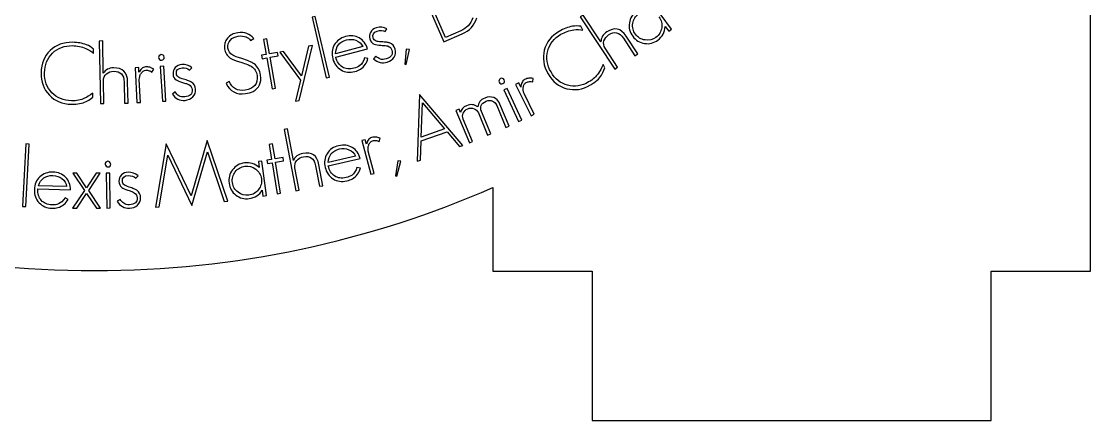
# Model space of a CAD drawing. Extents: x 17 to 567, y 64 to 412.
# Drawn here: x 167.2 to 340.7, y 64.2 to 129 of the extents above; entities that cross this region are included whole.
import ezdxf

# ---------------------------------------------------------------- set-up
doc = ezdxf.new("R2010")
doc.units = 0
doc.layers.add('Names', color=7, linetype='CONTINUOUS')

msp = doc.modelspace()

# ---------------------------------------------------------------- linework, layer by layer
at = {"layer": 'Names', "color": 7}
for points in [[(243.742238, 102.047175), (243.742238, 88.496792), (259.860074, 88.496792), (259.860074, 64.24873), (324.616657, 64.24873), (324.616657, 88.496792), (340.734481, 88.496792), (340.734481, 247.46425)], [(234.877968, 135.936846), (231.885724, 134.645406), (235.75989, 125.669082), (238.752115, 126.96052)], [(238.529805, 127.475646), (236.040557, 126.401299), (232.605721, 134.359754), (235.094961, 135.434101)], [(272.725718, 127.713068), (269.372543, 132.266837), (268.920293, 131.933826), (269.504798, 131.140039)], [(217.222615, 119.935557), (214.918033, 129.80269), (214.384557, 129.678083), (216.68913, 119.810931), (217.222615, 119.935557)], [(261.273146, 125.653354), (258.384757, 130.014108), (257.916869, 129.704211), (263.512252, 121.256527), (263.98014, 121.566421), (261.946023, 124.637478)], [(226.254076, 127.33289), (226.54083, 127.794712)], [(258.353975, 127.594035), (258.0035, 128.198474)], [(271.696888, 128.163089), (272.273488, 127.380049), (272.725718, 127.713068)], [(180.513157, 120.584183), (180.409774, 125.813749), (179.848679, 125.802348), (180.049057, 115.671634), (180.610149, 115.683036), (180.537375, 119.365903)], [(204.420845, 125.897143), (204.917173, 126.202155)], [(208.873451, 123.391016), (208.778054, 123.944061), (207.482584, 123.720403), (207.060859, 126.162695), (206.507825, 126.067298), (206.929547, 123.624983), (206.173917, 123.49445), (206.269313, 122.941436), (207.024913, 123.071969), (207.891688, 118.052317), (208.444725, 118.147914), (207.577958, 123.167549), (208.873451, 123.391016)], [(214.439373, 125.071632), (213.835417, 124.948628), (212.687874, 120.159148), (209.729767, 124.111732), (209.139734, 123.99146), (212.499662, 119.43588), (211.698597, 116.030542), (212.315656, 116.156291), (214.439373, 125.071632)], [(264.901959, 126.249946), (266.784701, 123.407455), (267.252842, 123.7176)], [(267.252842, 123.7176), (265.339627, 126.606077)], [(178.926301, 123.803907), (178.937703, 124.502511)], [(222.615591, 124.91273), (218.183706, 123.728122)], [(218.242495, 123.190912), (223.361882, 124.559418)], [(222.615591, 124.912792), (222.615591, 124.91273)], [(224.737617, 123.349323), (224.365129, 122.932627)], [(227.87595, 124.510038), (227.876021, 124.510219)], [(230.197352, 124.45043), (229.677431, 124.49177), (229.432208, 122.05291), (229.640344, 121.993149), (230.197352, 124.45043)], [(186.300245, 120.7306), (186.265109, 121.496602), (185.7045, 121.471061), (185.963092, 115.821844), (186.523734, 115.847385), (186.353481, 119.568033)], [(190.66059, 116.068831), (190.305715, 121.712821), (189.745185, 121.677687), (190.100066, 116.033705), (190.66059, 116.068831)], [(190.391502, 123.186108), (190.391432, 123.186198)], [(194.517416, 121.097125), (194.897945, 121.48529)], [(223.45707, 122.983077), (222.90766, 123.077074)], [(261.925522, 121.43436), (261.602711, 121.991066)], [(188.40978, 120.7585), (188.689474, 121.237378)], [(206.027407, 120.288019), (206.027407, 120.287929)], [(250.190691, 119.193618), (250.254598, 119.744721)], [(261.597307, 120.688484), (261.925522, 121.43436)], [(183.897135, 119.144375), (183.964501, 115.735588), (184.525906, 115.746663)], [(184.525906, 115.746663), (184.457436, 119.210607)], [(200.961284, 119.242442), (200.432323, 118.974198)], [(248.421215, 112.975856), (246.035751, 118.103258), (245.526552, 117.866346), (247.911995, 112.738941), (248.421215, 112.975856)], [(245.579062, 119.50634), (245.579155, 119.506701)], [(248.270502, 118.320261), (247.930503, 119.007582), (247.427459, 118.758736), (249.934891, 113.689872), (250.437924, 113.938696), (248.786498, 117.277126)], [(178.135334, 116.218279), (178.801632, 116.684769)], [(178.801632, 116.684769), (178.813034, 117.328205)], [(192.168859, 117.540264), (191.714422, 117.214831)], [(195.484756, 117.988673), (195.484756, 117.988692)], [(238.844658, 108.875596), (231.83467, 117.124107), (231.458891, 106.310588), (231.976399, 106.490203), (232.08845, 109.630949), (236.292523, 111.090989), (238.314529, 108.69135), (238.844658, 108.875596)], [(235.88838, 111.545274), (232.111403, 110.233576), (232.301968, 115.778794), (235.88838, 111.545274)], [(238.466974, 114.210654), (238.250854, 114.728594), (237.732914, 114.512474), (239.910476, 109.293375), (240.428416, 109.509495), (238.925724, 113.11115)], [(244.346747, 115.373635), (245.849462, 111.771978), (246.367952, 111.987513)], [(246.367952, 111.987513), (244.865226, 115.589171)], [(241.376795, 114.134384), (242.87951, 110.532728), (243.397837, 110.749077), (241.895125, 114.350735)], [(211.380462, 106.439061), (210.395154, 111.575994), (209.843994, 111.470327), (211.752753, 101.519036), (212.303924, 101.624706), (211.610005, 105.242357)], [(200.714122, 99.837833), (197.357664, 109.675854), (194.750083, 100.698461), (190.726015, 109.122018), (189.004236, 98.884367), (189.563598, 98.929817), (190.984017, 107.302421), (194.878977, 99.115265), (197.399659, 107.81098), (200.140587, 99.791063), (200.714122, 99.837833)], [(223.201698, 109.056032), (223.002467, 109.796487), (222.460512, 109.650657), (223.929981, 104.189764), (224.471905, 104.335594), (223.504108, 107.932223)], [(225.255655, 109.537813), (225.425672, 110.065673)], [(167.938111, 98.964558), (168.458904, 109.083859), (167.911774, 109.111996), (167.390984, 98.992665), (167.938111, 98.964558)], [(209.762149, 106.349981), (209.671759, 106.903864), (208.374274, 106.692308), (207.975304, 109.138426), (207.421401, 109.048034), (207.820367, 106.601937), (207.063583, 106.478471), (207.153976, 105.924564), (207.910788, 106.048028), (208.730796, 101.02055), (209.284703, 101.110943), (208.464675, 106.138452), (209.762149, 106.349981)], [(181.709481, 105.854322), (181.709528, 105.854252)], [(206.98147, 100.729593), (206.232706, 106.334944), (205.676017, 106.260567), (205.806559, 105.28348)], [(221.446437, 107.133571), (216.978357, 106.093827)], [(217.019621, 105.555057), (222.180836, 106.756144)], [(221.446437, 107.133571), (221.446437, 107.133571)], [(228.81511, 106.323641), (228.297401, 106.386607), (227.949828, 103.960199), (228.155218, 103.891729), (228.81511, 106.323641)], [(180.051597, 98.702501), (178.14268, 101.569819), (180.026242, 104.357715), (179.368913, 104.35969), (177.801702, 102.022625), (176.233161, 104.368343), (175.576258, 104.370319), (177.458158, 101.558228), (175.5193, 98.715308), (176.190416, 98.713332), (177.7991, 101.077869), (179.394697, 98.704504), (180.051597, 98.702501)], [(181.629146, 98.732253), (181.551569, 104.386854), (180.989994, 104.379855), (181.067577, 98.725222), (181.629146, 98.732253)], [(214.958905, 105.591545), (215.60118, 102.243128), (216.152753, 102.348905)], [(216.152753, 102.348905), (215.5001, 105.751506)], [(222.224651, 105.177613), (221.678624, 105.289435)], [(185.763707, 103.559029), (186.163757, 103.927046)], [(206.159842, 103.465574), (206.159842, 103.465574)], [(169.872186, 101.810493), (175.168983, 101.654466)], [(174.555249, 102.20682), (169.969767, 102.341917)], [(174.555249, 102.20691), (174.555249, 102.20682)], [(206.29606, 101.619039), (206.42477, 100.655216), (206.98147, 100.729593)], [(174.808495, 100.117075), (174.309106, 100.364629)], [(183.234889, 100.128005), (182.764297, 99.826437)], [(186.5695, 100.404859), (186.5695, 100.404789)]]:
    msp.add_lwpolyline(points, dxfattribs=at)
for points in [[(267.052055, 130.660377), (266.390521, 130.173239), (265.999773, 129.534006), (265.879797, 128.742688)], [(266.437787, 128.677693), (266.534787, 129.315712), (266.847707, 129.829549), (267.376896, 130.219227)], [(240.486243, 129.542997), (240.104024, 128.562735), (239.451871, 127.87361), (238.529805, 127.475646)], [(238.752115, 126.96052), (239.967575, 127.485126), (240.757112, 128.362772), (241.120732, 129.593529)], [(265.879797, 128.742688), (265.76158, 127.964034), (265.945964, 127.243939), (266.433153, 126.582404)], [(266.874295, 126.907256), (266.484487, 127.436646), (266.338967, 128.02682), (266.437787, 128.677693)], [(270.689129, 129.716304), (271.078808, 129.187123), (271.224234, 128.597062), (271.125394, 127.946187)], [(202.324377, 127.13657), (201.637194, 127.039771), (201.087874, 126.750304), (200.676391, 126.268361)], [(204.917173, 126.202155), (204.327393, 126.985553), (203.463107, 127.297025), (202.324377, 127.13657)], [(222.031515, 126.301678), (221.367999, 126.662996), (220.630533, 126.735199), (219.819087, 126.518261)], [(223.882534, 127.213078), (223.684674, 126.864892), (223.642518, 126.507748), (223.756107, 126.141666)], [(224.815826, 127.947389), (224.379753, 127.812058), (224.068674, 127.56723), (223.882534, 127.213078)], [(224.292143, 126.308064), (224.121661, 126.857196), (224.350301, 127.229235), (224.978254, 127.424183)], [(226.54083, 127.794712), (225.99238, 128.083296), (225.417391, 128.134209), (224.815826, 127.947389)], [(224.978254, 127.424183), (225.440144, 127.567501), (225.865399, 127.537151), (226.254076, 127.33289)], [(254.5082, 127.373132), (253.228955, 126.631373), (252.418458, 125.617997), (252.076678, 124.333006)], [(252.643028, 124.203674), (252.948288, 125.351427), (253.661607, 126.250395), (254.782992, 126.900641)], [(256.660286, 128.193478), (255.952173, 128.06796), (255.234821, 127.794441), (254.5082, 127.373132)], [(254.782992, 126.900641), (255.438521, 127.280707), (256.137252, 127.522433), (256.879189, 127.625769)], [(258.0035, 128.198474), (257.53338, 128.26334), (257.085632, 128.26214), (256.660286, 128.193478)], [(256.879189, 127.625769), (257.370473, 127.688735), (257.862056, 127.678222), (258.353975, 127.594035)], [(262.216209, 127.279976), (261.561701, 126.846454), (261.247359, 126.304229), (261.273146, 125.653354)], [(261.763905, 125.830505), (261.886454, 126.240173), (262.13816, 126.571093), (262.518819, 126.823222)], [(265.339627, 126.606077), (264.497828, 127.876966), (263.456705, 128.101606), (262.216209, 127.279976)], [(262.518819, 126.823222), (263.447138, 127.438108), (264.241537, 127.247023), (264.901959, 126.249946)], [(268.42709, 125.976146), (267.776127, 126.075146), (267.258529, 126.385453), (266.874295, 126.907256)], [(271.125394, 127.946187), (271.028595, 127.307955), (270.715627, 126.793899), (270.186204, 126.404082)], [(270.510799, 125.963251), (271.245906, 126.504565), (271.641271, 127.237846), (271.696888, 128.163089)], [(175.519374, 125.602963), (174.040865, 125.628787), (172.823353, 125.179943), (171.866825, 124.256309)], [(172.285, 123.851766), (173.139354, 124.676727), (174.21455, 125.077889), (175.510613, 125.055224)], [(175.510613, 125.055224), (176.268256, 125.041536), (176.991385, 124.887945), (177.68001, 124.593062)], [(177.785818, 125.193456), (177.114652, 125.451749), (176.359171, 125.588271), (175.519374, 125.602963)], [(178.937703, 124.502511), (178.568717, 124.800944), (178.184745, 125.03126), (177.785818, 125.193456)], [(200.676391, 126.268361), (200.254794, 125.794259), (200.091136, 125.222737), (200.185393, 124.553782)], [(200.741119, 124.631992), (200.668546, 125.147019), (200.799779, 125.589482), (201.134751, 125.959399)], [(201.134751, 125.959399), (201.445238, 126.307545), (201.867239, 126.51922), (202.400766, 126.594416)], [(202.400766, 126.594416), (202.906949, 126.665589), (203.332275, 126.624348), (203.676727, 126.470029)], [(203.676727, 126.470029), (203.950034, 126.361179), (204.19809, 126.170154), (204.420845, 125.897143)], [(217.997707, 125.166758), (217.610013, 124.496184), (217.525803, 123.750764), (217.74507, 122.930435)], [(219.819087, 126.518261), (218.99904, 126.299163), (218.391909, 125.848556), (217.997707, 125.166758)], [(218.183706, 123.728122), (218.239662, 124.933702), (218.831798, 125.687339), (219.96056, 125.989046)], [(219.96056, 125.989046), (220.49856, 126.132824), (221.014857, 126.110232), (221.509471, 125.921279)], [(221.509471, 125.921279), (222.024208, 125.728211), (222.392923, 125.39196), (222.615591, 124.912792)], [(223.361882, 124.559418), (223.147365, 125.361968), (222.70389, 125.942742), (222.031515, 126.301678)], [(223.756107, 126.141666), (223.888701, 125.714376), (224.129809, 125.430709), (224.479304, 125.290665)], [(224.766717, 125.795583), (224.526153, 125.893082), (224.367982, 126.063804), (224.292143, 126.308064)], [(224.479304, 125.290665), (224.719591, 125.193267), (225.08214, 125.133653), (225.566944, 125.111976)], [(225.621763, 125.674168), (225.246548, 125.681167), (224.961526, 125.722315), (224.766717, 125.795583)], [(225.566944, 125.111976), (225.829413, 125.098231), (226.05142, 125.083443), (226.232963, 125.067929)], [(226.44551, 125.607098), (226.225278, 125.639031), (225.950684, 125.661454), (225.621763, 125.674168)], [(226.232963, 125.067929), (226.414629, 125.051899), (226.557036, 125.032293), (226.66049, 125.007266)], [(226.952398, 125.499379), (226.834638, 125.539319), (226.665756, 125.575156), (226.44551, 125.607098)], [(226.66049, 125.007266), (227.018466, 124.869877), (227.244837, 124.648601), (227.339573, 124.343428)], [(227.876021, 124.510219), (227.724476, 124.998429), (227.416572, 125.328155), (226.952398, 125.499379)], [(261.946023, 124.637478), (261.694047, 125.017888), (261.633293, 125.415582), (261.763905, 125.830505)], [(266.433153, 126.582404), (266.92028, 125.92085), (267.559494, 125.529921), (268.350771, 125.409576)], [(268.350771, 125.409576), (269.129248, 125.291585), (269.849242, 125.476246), (270.510799, 125.963251)], [(270.186204, 126.404082), (269.664414, 126.019851), (269.078033, 125.877193), (268.42709, 125.976146)], [(171.866825, 124.256309), (170.919357, 123.341706), (170.43271, 122.145024), (170.406856, 120.666245)], [(170.969218, 120.656415), (170.992049, 121.961645), (171.430651, 123.026763), (172.285, 123.851766)], [(177.68001, 124.593062), (178.133169, 124.39315), (178.548594, 124.130102), (178.926301, 123.803907)], [(189.911815, 123.60908), (189.614691, 123.535403), (189.473857, 123.375519), (189.489331, 123.129477)], [(190.391432, 123.186198), (190.299439, 123.482419), (190.139506, 123.623395), (189.911815, 123.60908)], [(200.185393, 124.553782), (200.279689, 123.884809), (200.590494, 123.379995), (201.117906, 123.039358)], [(201.507883, 123.509055), (201.061678, 123.796719), (200.806075, 124.171024), (200.741119, 124.631992)], [(202.967031, 122.968134), (202.245666, 123.179919), (201.759289, 123.360186), (201.507883, 123.509055)], [(225.468894, 122.888081), (225.213503, 122.971365), (224.969745, 123.125013), (224.737617, 123.349323)], [(227.339573, 124.343428), (227.556147, 123.645837), (227.254689, 123.169821), (226.435262, 122.915401)], [(226.601652, 122.37952), (227.08986, 122.531056), (227.462371, 122.809203), (227.719159, 123.213904)], [(227.719159, 123.213904), (227.969888, 123.607076), (228.022142, 124.039116), (227.87595, 124.510038)], [(252.076678, 124.333006), (251.738031, 123.060415), (251.93975, 121.784384), (252.681526, 120.50491)], [(253.16738, 120.788049), (252.512553, 121.917381), (252.337784, 123.055936), (252.643028, 124.203674)], [(184.457436, 119.210607), (184.427303, 120.734734), (183.668419, 121.482079), (182.180783, 121.452657)], [(187.356595, 121.615163), (187.128381, 121.603762), (186.922531, 121.508585), (186.738997, 121.326498)], [(188.058321, 121.551299), (187.873011, 121.606753), (187.639065, 121.627976), (187.356595, 121.615163)], [(188.689474, 121.237378), (188.454044, 121.391203), (188.243659, 121.495772), (188.058321, 121.551299)], [(189.489331, 123.129477), (189.507563, 122.993469), (189.559605, 122.887122), (189.646803, 122.810273)], [(189.646803, 122.810273), (189.761142, 122.735196), (189.868398, 122.700731), (189.968592, 122.706898)], [(189.968592, 122.706898), (190.269427, 122.725129), (190.410392, 122.885589), (190.391502, 123.186108)], [(192.176815, 121.497415), (191.90775, 121.200748), (191.788759, 120.861393), (191.81984, 120.479335)], [(193.247769, 122.010517), (192.792686, 121.97358), (192.43568, 121.802375), (192.176815, 121.497415)], [(192.379205, 120.52484), (192.332655, 121.097943), (192.636908, 121.411165), (193.292205, 121.464479)], [(194.897945, 121.48529), (194.425643, 121.88652), (193.87557, 122.061588), (193.247769, 122.010517)], [(193.292205, 121.464479), (193.774229, 121.503719), (194.182644, 121.381195), (194.517416, 121.097125)], [(201.117906, 123.039358), (201.433557, 122.825747), (201.999825, 122.60153), (202.816779, 122.366368)], [(202.816779, 122.366368), (203.248909, 122.242673), (203.606245, 122.127066), (203.888823, 122.019486)], [(204.144524, 122.560128), (203.811093, 122.702303), (203.418581, 122.838213), (202.967031, 122.968134)], [(203.888823, 122.019486), (204.171381, 121.911996), (204.384269, 121.80815), (204.527446, 121.708559)], [(204.969477, 122.102459), (204.752905, 122.265406), (204.477945, 122.418063), (204.144524, 122.560128)], [(204.527446, 121.708559), (205.066197, 121.351215), (205.380816, 120.851583), (205.471288, 120.209649)], [(206.027407, 120.287929), (205.919225, 121.056202), (205.566495, 121.661041), (204.969477, 122.102459)], [(217.74507, 122.930435), (217.961879, 122.119257), (218.411219, 121.516561), (219.093017, 121.122361)], [(219.307814, 121.590627), (218.79558, 121.916822), (218.440468, 122.450256), (218.242495, 123.190912)], [(221.191037, 121.385468), (220.467857, 121.19216), (219.84013, 121.26063), (219.307814, 121.590627)], [(222.147243, 121.839163), (221.880371, 121.635816), (221.561637, 121.484511), (221.191037, 121.385468)], [(222.90766, 123.077074), (222.737415, 122.511947), (222.483996, 122.099307), (222.147243, 121.839163)], [(222.223223, 121.236266), (222.876189, 121.656475), (223.287486, 122.238778), (223.45707, 122.983077)], [(224.365129, 122.932627), (225.019125, 122.304025), (225.764626, 122.119667), (226.601652, 122.37952)], [(226.435262, 122.915401), (226.060367, 122.799012), (225.738261, 122.789882), (225.468894, 122.888081)], [(261.602711, 121.991066), (261.336861, 121.393797), (261.097418, 120.933097), (260.88445, 120.608987)], [(170.406856, 120.666245), (170.381033, 119.187714), (170.830017, 117.970201), (171.753928, 117.013674)], [(172.159092, 117.43081), (171.34301, 118.275966), (170.946394, 119.351171), (170.969218, 120.656415)], [(182.180783, 121.452657), (181.395881, 121.436627), (180.840013, 121.147645), (180.513157, 120.584183)], [(180.537375, 119.365903), (180.528372, 119.822138), (180.690049, 120.190506), (181.02249, 120.470984)], [(181.02249, 120.470984), (181.345459, 120.751259), (181.735216, 120.895914), (182.191714, 120.904954)], [(182.191714, 120.904954), (183.304998, 120.927786), (183.873467, 120.340097), (183.897135, 119.144375)], [(186.738997, 121.326498), (186.555507, 121.144603), (186.4092, 120.945848), (186.300245, 120.7306)], [(186.353481, 119.568033), (186.346482, 119.71386), (186.369511, 119.874755), (186.420551, 120.050715)], [(186.420551, 120.050715), (186.471901, 120.226664), (186.544466, 120.387612), (186.63826, 120.533578)], [(186.63826, 120.533578), (186.732057, 120.679639), (186.845265, 120.803535), (186.977649, 120.90553)], [(186.977649, 120.90553), (187.110014, 121.007533), (187.253742, 121.062078), (187.408749, 121.069156)], [(187.408749, 121.069156), (187.591327, 121.078159), (187.766094, 121.053126), (187.933053, 120.997283)], [(187.933053, 120.997283), (188.100112, 120.941126), (188.258927, 120.861483), (188.40978, 120.7585)], [(191.81984, 120.479335), (191.856179, 120.033401), (192.029577, 119.703994), (192.340061, 119.491136)], [(192.730614, 119.921203), (192.516991, 120.068634), (192.399945, 120.269948), (192.379205, 120.52484)], [(193.538585, 119.616313), (193.174106, 119.705803), (192.904787, 119.807327), (192.730614, 119.921203)], [(204.809824, 117.641384), (205.79476, 118.176585), (206.200621, 119.058803), (206.027407, 120.288019)], [(205.471288, 120.209649), (205.566885, 119.531596), (205.436151, 118.987782), (205.079137, 118.578224)], [(219.093017, 121.122361), (219.765934, 120.725785), (220.512434, 120.637105), (221.332512, 120.856307)], [(221.332512, 120.856307), (221.676451, 120.948303), (221.973363, 121.074942), (222.223223, 121.236266)], [(245.579155, 119.506701), (245.385627, 119.749087), (245.18537, 119.822163), (244.97849, 119.726013)], [(249.550456, 119.778455), (249.358523, 119.754721), (249.135697, 119.680358), (248.882256, 119.5548)], [(250.254598, 119.744721), (249.977196, 119.79087), (249.742494, 119.802283), (249.550456, 119.778455)], [(252.681526, 120.50491), (253.423273, 119.225664), (254.436767, 118.415215), (255.722018, 118.073593)], [(255.852693, 118.641097), (254.717313, 118.943047), (253.8222, 119.658714), (253.16738, 120.788049)], [(260.88445, 120.608987), (260.509825, 120.054299), (259.971029, 119.573127), (259.268031, 119.165511)], [(260.140001, 119.052284), (260.856942, 119.562987), (261.342728, 120.108404), (261.597307, 120.688484)], [(192.340061, 119.491136), (192.55322, 119.343472), (192.89415, 119.206385), (193.362566, 119.079586)], [(193.362566, 119.079586), (193.615705, 119.00881), (193.829181, 118.946078), (194.00299, 118.891544)], [(194.327884, 119.371133), (194.119971, 119.450313), (193.85681, 119.532025), (193.538585, 119.616313)], [(194.00299, 118.891544), (194.176887, 118.836985), (194.311496, 118.786106), (194.407003, 118.739087)], [(194.799074, 119.15547), (194.692956, 119.220039), (194.535854, 119.291941), (194.327884, 119.371133)], [(194.407003, 118.739087), (194.726391, 118.526851), (194.899054, 118.261638), (194.924982, 117.943164)], [(195.484756, 117.988692), (195.443213, 118.498211), (195.214728, 118.887136), (194.799074, 119.15547)], [(200.432323, 118.974198), (201.054581, 117.632968), (202.106953, 117.066811), (203.589427, 117.275712)], [(203.511108, 117.831421), (202.290711, 117.659345), (201.440765, 118.129795), (200.961284, 119.242442)], [(205.079137, 118.578224), (204.729783, 118.178425), (204.207099, 117.92951), (203.511108, 117.831421)], [(244.97849, 119.726013), (244.728596, 119.549144), (244.655653, 119.349068), (244.759627, 119.125532)], [(244.759627, 119.125532), (244.825593, 119.005488), (244.913223, 118.925385), (245.022446, 118.885538)], [(245.022446, 118.885538), (245.156414, 118.857209), (245.268806, 118.865021), (245.35975, 118.906056)], [(245.35975, 118.906056), (245.63304, 119.033177), (245.706183, 119.23329), (245.579062, 119.50634)], [(248.432757, 119.042245), (248.33786, 118.801823), (248.283736, 118.561166), (248.270502, 118.320261)], [(248.882256, 119.5548), (248.677549, 119.453477), (248.527655, 119.28265), (248.432757, 119.042245)], [(248.653901, 117.746024), (248.630166, 117.927679), (248.631069, 118.104319), (248.658896, 118.275712)], [(248.658896, 118.275712), (248.686018, 118.447109), (248.73988, 118.606082), (248.820254, 118.752691)], [(248.820254, 118.752691), (248.900634, 118.899201), (249.010125, 119.007012), (249.149246, 119.075821)], [(249.149246, 119.075821), (249.313107, 119.156805), (249.482689, 119.205223), (249.658186, 119.220739)], [(249.658186, 119.220739), (249.833686, 119.236769), (250.011178, 119.227738), (250.190691, 119.193618)], [(255.722018, 118.073593), (256.994598, 117.734949), (258.27051, 117.936447), (259.549736, 118.678243)], [(259.268031, 119.165511), (258.138696, 118.510693), (257.000234, 118.335874), (255.852693, 118.641097)], [(259.549736, 118.678243), (259.66043, 118.742409), (259.765856, 118.806265), (259.866232, 118.869708)], [(259.866232, 118.869708), (259.966652, 118.933174), (260.057937, 118.994095), (260.140001, 119.052284)], [(171.753928, 117.013674), (172.668514, 116.066237), (173.865074, 115.579562), (175.343574, 115.553704)], [(175.354242, 116.115259), (174.048982, 116.138091), (172.983934, 116.576599), (172.159092, 117.43081)], [(177.48397, 116.516009), (176.876656, 116.234611), (176.166743, 116.101035), (175.354242, 116.115259)], [(178.813034, 117.328205), (178.276786, 116.954204), (177.833776, 116.683468), (177.48397, 116.516009)], [(191.714422, 117.214831), (192.215615, 116.458749), (192.902978, 116.116238), (193.776529, 116.187322)], [(192.781933, 116.93065), (192.550819, 117.067581), (192.34645, 117.270736), (192.168859, 117.540264)], [(193.731004, 116.746711), (193.339765, 116.714981), (193.023411, 116.776144), (192.781933, 116.93065)], [(194.924982, 117.943164), (194.984043, 117.215102), (194.586217, 116.816293), (193.731004, 116.746711)], [(193.776529, 116.187322), (194.286051, 116.228865), (194.710233, 116.41897), (195.049089, 116.757913)], [(195.049089, 116.757913), (195.379526, 117.086961), (195.524744, 117.4972), (195.484756, 117.988673)], [(203.589427, 117.275712), (204.068316, 117.343284), (204.475122, 117.465136), (204.809824, 117.641384)], [(242.414744, 116.555018), (241.732379, 116.270318), (241.353761, 115.790859), (241.278864, 115.11663)], [(243.8631, 116.639902), (243.419949, 116.801248), (242.937177, 116.772952), (242.414744, 116.555018)], [(244.865226, 115.589171), (244.643862, 116.119825), (244.30977, 116.47006), (243.8631, 116.639902)], [(248.786498, 117.277126), (248.721632, 117.407899), (248.677636, 117.564267), (248.653901, 117.746024)], [(175.343574, 115.553704), (175.471376, 115.551729), (175.59473, 115.551729), (175.713472, 115.554269)], [(175.713472, 115.554269), (175.832143, 115.556244), (175.941784, 115.561268), (176.042218, 115.570299)], [(176.042218, 115.570299), (176.919963, 115.637166), (177.617645, 115.853128), (178.135334, 116.218279)], [(239.445182, 115.316093), (238.880596, 115.080531), (238.554522, 114.712047), (238.466974, 114.210654)], [(238.920728, 114.118119), (239.065187, 114.435523), (239.310034, 114.666319), (239.655607, 114.810506)], [(241.278864, 115.11663), (240.730275, 115.530712), (240.119061, 115.59717), (239.445182, 115.316093)], [(239.655607, 114.810506), (239.992414, 114.951078), (240.330536, 114.958616), (240.669964, 114.833338)], [(240.669964, 114.833338), (240.993574, 114.721064), (241.229205, 114.488146), (241.376795, 114.134384)], [(241.895125, 114.350735), (241.564739, 115.142603), (241.807935, 115.708992), (242.625141, 116.049919)], [(242.625141, 116.049919), (243.021073, 116.215149), (243.373605, 116.223827), (243.682749, 116.075742)], [(243.682749, 116.075742), (243.991844, 115.927629), (244.213191, 115.693712), (244.346747, 115.373635)], [(238.925724, 113.11115), (238.774639, 113.473399), (238.773036, 113.809066), (238.920728, 114.118119)], [(223.501777, 109.732442), (223.361654, 109.515179), (223.261722, 109.289712), (223.201698, 109.056032)], [(224.042698, 110.147368), (223.822012, 110.088005), (223.641787, 109.949734), (223.501777, 109.732442)], [(223.574201, 108.936449), (223.634464, 109.099167), (223.718207, 109.244632), (223.825489, 109.372756)], [(223.825489, 109.372756), (223.932756, 109.500786), (224.061398, 109.58499), (224.211221, 109.625412)], [(224.741703, 110.236158), (224.548635, 110.249846), (224.315737, 110.220128), (224.042698, 110.147368)], [(224.211221, 109.625412), (224.38763, 109.672862), (224.563519, 109.687275), (224.738681, 109.668358)], [(224.738681, 109.668358), (224.913949, 109.650126), (225.086164, 109.605792), (225.255655, 109.537813)], [(225.425672, 110.065673), (225.162652, 110.165174), (224.934639, 110.222002), (224.741703, 110.236158)], [(215.5001, 105.751506), (215.212936, 107.248635), (214.338702, 107.857059), (212.877431, 107.576761)], [(218.703677, 108.829308), (217.876913, 108.636923), (217.255429, 108.206413), (216.839252, 107.537812)], [(216.978357, 106.093827), (217.073254, 107.296946), (217.689865, 108.030916), (218.827844, 108.295736)], [(220.907887, 108.540796), (220.256492, 108.923495), (219.521744, 109.019684), (218.703677, 108.829308)], [(218.827844, 108.295736), (219.370227, 108.421943), (219.885545, 108.382424), (220.373722, 108.177525)], [(220.373722, 108.177525), (220.881922, 107.967791), (221.239486, 107.619715), (221.446437, 107.133571)], [(222.180836, 106.756144), (221.992554, 107.565261), (221.56821, 108.160157), (220.907887, 108.540796)], [(223.504108, 107.932223), (223.466271, 108.073258), (223.453455, 108.235095), (223.465571, 108.417981)], [(223.465571, 108.417981), (223.476972, 108.600788), (223.513918, 108.773682), (223.574201, 108.936449)], [(181.251222, 106.30014), (180.950845, 106.241277), (180.802345, 106.088352), (180.805737, 105.841859)], [(181.709528, 105.854252), (181.632152, 106.154629), (181.479345, 106.303273), (181.251222, 106.30014)], [(181.263564, 105.396425), (181.564952, 105.40142), (181.713595, 105.553205), (181.709481, 105.854322)], [(203.425572, 106.043008), (202.61127, 105.934143), (201.961166, 105.561816), (201.475298, 104.925814)], [(205.806559, 105.28348), (205.115013, 105.909477), (204.321342, 106.162639), (203.425572, 106.043008)], [(212.877431, 107.576761), (212.106423, 107.428879), (211.607454, 107.049652), (211.380462, 106.439061)], [(211.610005, 105.242357), (211.523919, 105.690506), (211.621407, 106.080873), (211.901501, 106.413492)], [(211.901501, 106.413492), (212.172488, 106.74429), (212.532186, 106.952703), (212.980634, 107.038741)], [(212.980634, 107.038741), (214.07418, 107.248475), (214.733615, 106.766095), (214.958905, 105.591545)], [(216.839252, 107.537812), (216.429946, 106.88022), (216.321524, 106.137922), (216.513983, 105.310889)], [(172.336082, 104.546408), (171.487615, 104.571329), (170.776858, 104.313742), (170.203803, 103.773481)], [(174.393662, 103.704878), (173.86151, 104.241168), (173.175668, 104.521672), (172.336082, 104.546408)], [(180.805737, 105.841859), (180.817139, 105.705151), (180.863898, 105.59636), (180.947232, 105.515328)], [(180.947232, 105.515328), (181.057925, 105.434545), (181.163364, 105.395056), (181.263564, 105.396425)], [(184.542862, 104.536658), (184.086455, 104.522942), (183.721124, 104.370748), (183.446874, 104.079449)], [(186.163757, 103.927046), (185.712777, 104.352101), (185.172477, 104.555307), (184.542862, 104.536658)], [(201.475298, 104.925814), (200.997041, 104.300088), (200.812304, 103.580063), (200.921072, 102.765739)], [(201.464068, 102.838315), (201.377079, 103.489989), (201.533438, 104.077347), (201.933167, 104.6004)], [(201.933167, 104.6004), (202.325035, 105.113116), (202.8467, 105.412992), (203.498094, 105.500009)], [(203.498094, 105.500009), (204.140641, 105.585799), (204.723436, 105.428838), (205.246509, 105.029079)], [(205.246509, 105.029079), (205.769563, 104.629291), (206.074004, 104.108143), (206.159842, 103.465574)], [(216.513983, 105.310889), (216.704316, 104.493074), (217.133746, 103.876086), (217.802356, 103.459907)], [(218.032282, 103.920931), (217.53094, 104.263619), (217.193385, 104.808336), (217.019621, 105.555057)], [(221.678624, 105.289435), (221.490114, 104.730163), (221.223349, 104.325993), (220.878287, 104.076937)], [(220.934585, 103.471853), (221.600914, 103.870608), (222.030945, 104.439187), (222.224651, 105.177613)], [(170.203803, 103.773481), (169.640219, 103.242147), (169.345937, 102.552082), (169.320941, 101.703327)], [(169.969767, 102.341917), (170.368694, 103.480949), (171.152092, 104.033264), (172.319964, 103.998889)], [(172.319964, 103.998889), (172.876614, 103.982859), (173.36479, 103.81289), (173.784511, 103.490039)], [(173.784511, 103.490039), (174.222297, 103.15748), (174.479218, 102.729752), (174.555249, 102.20691)], [(175.168983, 101.654466), (175.193424, 102.484834), (174.934996, 103.16832), (174.393662, 103.704878)], [(183.446874, 104.079449), (183.162866, 103.797083), (183.026544, 103.464292), (183.037886, 103.081142)], [(183.037886, 103.081142), (183.051574, 102.633927), (183.207231, 102.296031), (183.506466, 102.067416)], [(183.598848, 103.097748), (183.582818, 103.672496), (183.901921, 103.969608), (184.55909, 103.989079)], [(183.918668, 102.476794), (183.713044, 102.635177), (183.606429, 102.842128), (183.598848, 103.097748)], [(184.709856, 102.130662), (184.350457, 102.238833), (184.086726, 102.354081), (183.918668, 102.476794)], [(184.55909, 103.989079), (185.042505, 104.002767), (185.444023, 103.859909), (185.763707, 103.559029)], [(200.921072, 102.765739), (201.029923, 101.951437), (201.402126, 101.301175), (202.037894, 100.81501)], [(202.37737, 101.275007), (201.854297, 101.674936), (201.549855, 102.196019), (201.464068, 102.838315)], [(206.159842, 103.465574), (206.246829, 102.814168), (206.090472, 102.22694), (205.690693, 101.703897)], [(217.802356, 103.459907), (218.462022, 103.041631), (219.205229, 102.928716), (220.031993, 103.121102)], [(219.907838, 103.654609), (219.178753, 103.485033), (218.553575, 103.573823), (218.032282, 103.920931)], [(220.878287, 104.076937), (220.604949, 103.882269), (220.281458, 103.741556), (219.907838, 103.654609)], [(220.031993, 103.121102), (220.378768, 103.201684), (220.679625, 103.318733), (220.934585, 103.471853)], [(114.300364, 102.047175), (134.123622, 93.378398), (156.040015, 88.568107), (179.056961, 88.568107)], [(169.320941, 101.703327), (169.296303, 100.864027), (169.554, 100.157856), (170.094264, 99.584832)], [(170.43426, 99.972046), (170.036975, 100.431338), (169.849611, 101.044161), (169.872186, 101.810493)], [(179.056961, 88.568107), (202.067772, 88.568107), (223.923157, 93.382761), (243.742238, 102.047175)], [(183.506466, 102.067416), (183.711856, 101.909036), (184.045123, 101.754488), (184.506396, 101.603734)], [(184.506396, 101.603734), (184.755539, 101.519948), (184.965475, 101.446262), (185.136279, 101.382819)], [(185.485447, 101.84509), (185.281878, 101.934981), (185.023303, 102.03018), (184.709856, 102.130662)], [(185.136279, 101.382819), (185.306981, 101.319353), (185.438917, 101.261635), (185.531864, 101.209831)], [(185.944894, 101.605345), (185.842202, 101.675418), (185.689062, 101.755287), (185.485447, 101.84509)], [(185.531864, 101.209831), (185.839918, 100.981499), (185.99866, 100.707611), (186.008109, 100.388222)], [(186.5695, 100.404789), (186.553498, 100.915772), (186.346076, 101.315952), (185.944894, 101.605345)], [(202.037894, 100.81501), (202.6636, 100.33701), (203.383577, 100.15242), (204.197898, 100.261194)], [(204.125395, 100.803829), (203.483131, 100.718041), (202.900444, 100.874999), (202.37737, 101.275007)], [(205.690693, 101.703897), (205.298825, 101.190879), (204.777069, 100.890866), (204.125395, 100.803829)], [(204.197898, 100.261194), (205.102782, 100.382146), (205.802179, 100.834678), (206.29606, 101.619039)], [(170.094264, 99.584832), (170.625347, 99.012048), (171.315109, 98.713183), (172.163593, 98.688186)], [(172.179731, 99.235867), (171.431478, 99.258699), (170.849654, 99.503289), (170.43426, 99.972046)], [(173.22583, 99.39653), (172.911869, 99.278079), (172.563155, 99.224454), (172.179731, 99.235867)], [(173.125827, 98.797051), (173.87185, 99.012488), (174.432762, 99.452557), (174.808495, 100.117075)], [(174.309106, 100.364629), (173.984124, 99.871976), (173.623026, 99.549275), (173.22583, 99.39653)], [(182.764297, 99.826437), (183.225827, 99.045511), (183.894611, 98.668016), (184.770677, 98.693963)], [(183.815719, 99.487584), (183.592072, 99.636157), (183.398355, 99.849672), (183.234889, 100.128005)], [(184.754057, 99.254945), (184.361689, 99.243543), (184.048911, 99.320914), (183.815719, 99.487584)], [(186.008109, 100.388222), (186.028626, 99.658088), (185.611722, 99.280322), (184.754057, 99.254945)], [(184.770677, 98.693963), (185.281646, 98.709994), (185.71508, 98.877222), (186.070962, 99.198187)], [(186.070962, 99.198187), (186.417918, 99.509747), (186.584088, 99.911975), (186.5695, 100.404859)], [(172.163593, 98.688186), (172.519478, 98.676785), (172.840215, 98.71401), (173.125827, 98.797051)]]:
    msp.add_open_spline(points, degree=3, dxfattribs=at)

doc.saveas('drawing.dxf')
